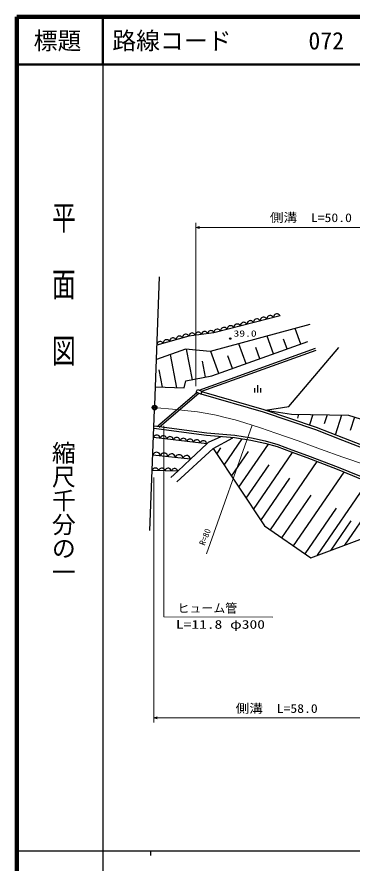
# Model space of a CAD drawing. Units: millimetres, scale not verified. Extents: x 40000 to 680000, y 20000 to 380000.
# Drawn here: x 40000 to 110297, y 202409 to 380000 of the extents above; entities that cross this region are included whole.
import ezdxf
from ezdxf.enums import TextEntityAlignment as Align

# ---------------------------------------------------------------- set-up
doc = ezdxf.new("R2010")
doc.units = ezdxf.units.MM
doc.header["$LTSCALE"] = 1000
doc.header["$PDMODE"] = 32
doc.header["$PDSIZE"] = 500
doc.linetypes.add('CHAIN', pattern=[18.5, 12, -1.5, 3.5, -1.5])
for name, color, linetype, lineweight in [('M-BGD', 7, 'Continuous', 25), ('M-BMK', 2, 'CHAIN', 13), ('M-BMK-OTRS', 5, 'Continuous', 25), ('M-BMK-SRVR', 3, 'Continuous', 25), ('M-OTRS', 6, 'Continuous', 25), ('M-STR-HTXT', 7, 'Continuous', 13), ('M-TTL', 2, 'Continuous', 140), ('M-TTL-BAND', 7, 'Continuous', 25), ('M-TTL-LINE', 7, 'Continuous', 50)]:
    doc.layers.add(name, color=color, linetype=linetype, lineweight=lineweight)
doc.layers.add('M-TTL-TXT', color=7, linetype='Continuous')
doc.styles.add('@ＭＳ ゴシック', font='')
doc.styles.add('ＭＳ ゴシック', font='')
doc.styles.get('@ＭＳ ゴシック').set_extended_font_data('@MS Gothic')
doc.styles.get('ＭＳ ゴシック').set_extended_font_data('MS Gothic')

msp = doc.modelspace()

# ---------------------------------------------------------------- linework, layer by layer
at = {"layer": 'M-BGD'}
for p, q in [((95187, 317245), (81317, 313693)), ((101467, 315414), (80531, 309768)), ((99559, 311340), (98394, 314585)), ((76084, 313015), (69365, 311077)), ((81317, 313693), (76084, 313015)), ((93817, 309278), (92484, 312991)), ((80896, 304640), (100995, 311855)), ((88074, 307217), (86573, 311398)), ((96688, 310309), (95938, 312397)), ((75350, 310294), (69253, 308095)), ((73574, 302183), (72233, 309169)), ((80531, 309768), (75350, 310294)), ((76813, 303856), (75582, 310270)), ((78228, 301683), (102637, 310451)), ((78794, 301461), (102772, 310074)), ((82331, 305155), (80663, 309804)), ((90945, 308247), (90095, 310616)), ((97045, 298249), (107529, 310631)), ((79535, 304378), (78890, 307738)), ((85203, 306186), (84252, 308835)), ((70550, 302290), (69849, 305942)), ((75453, 303595), (80896, 304640)), ((69038, 302344), (75086, 302129)), ((75086, 302129), (75453, 303595)), ((89860, 302083), (89859, 301183)), ((90460, 302679), (90459, 301179)), ((91060, 302083), (91059, 301183)), ((69551, 294198), (77731, 301171)), ((69810, 293893), (78154, 301005)), ((77612, 301217), (77852, 301830)), ((78554, 300849), (77612, 301217)), ((77852, 301830), (78794, 301461)), ((78794, 301461), (78554, 300849)), ((78580, 300916), (91658, 297119)), ((78719, 301396), (91808, 297596)), ((91658, 297119), (102599, 293442)), ((91808, 297596), (102771, 293912)), ((92169, 297474), (97045, 298249)), ((92169, 297474), (97585, 296636)), ((97585, 296636), (109561, 296409)), ((99082, 296608), (98834, 295812)), ((102076, 296551), (101393, 294360)), ((105070, 296494), (104476, 294589)), ((108064, 296437), (106754, 292239)), ((109561, 296409), (112020, 295642)), ((110791, 296025), (109911, 293206)), ((68713, 293676), (79755, 292222)), ((68778, 294172), (79808, 292720)), ((102599, 293442), (108286, 291201)), ((102771, 293912), (108470, 291666)), ((79820, 290379), (68640, 291736)), ((79755, 292222), (85662, 291727)), ((79808, 292720), (85724, 292223)), ((80215, 290774), (82849, 291958)), ((81136, 289424), (85317, 291694)), ((83452, 285939), (87248, 291467)), ((85662, 291727), (89085, 291166)), ((85724, 292223), (89176, 291658)), ((89176, 291658), (92101, 291058)), ((108470, 291666), (117002, 288296)), ((76396, 287188), (79820, 290379)), ((79820, 290379), (80215, 290774)), ((81908, 288262), (82790, 289546)), ((86540, 281291), (92757, 290346)), ((89085, 291166), (91981, 290573)), ((91981, 290573), (94581, 289815)), ((92101, 291058), (94740, 290289)), ((94581, 289815), (97510, 288695)), ((94740, 290289), (97684, 289164)), ((108286, 291201), (116851, 287819)), ((76396, 287188), (68502, 288051)), ((73531, 282417), (81136, 289424)), ((81136, 289424), (91943, 273159)), ((84996, 283615), (88551, 288793)), ((89628, 276644), (97824, 288582)), ((97510, 288695), (100808, 287509)), ((97684, 289164), (100982, 287978)), ((100982, 287978), (107377, 285536)), ((73730, 284655), (76396, 287188)), ((88084, 278968), (92911, 285998)), ((93156, 272326), (103004, 286670)), ((100808, 287509), (107192, 285071)), ((73730, 284655), (68379, 284773)), ((72248, 283306), (73730, 284655)), ((98004, 268997), (108632, 284475)), ((107192, 285071), (115788, 281514)), ((107377, 285536), (115983, 281975)), ((91172, 274320), (97269, 283201)), ((103066, 267031), (113625, 282409)), ((108766, 269153), (116929, 281042)), ((95580, 270662), (101727, 279614)), ((100429, 267333), (107017, 276929)), ((105916, 268092), (110143, 274248)), ((91943, 273159), (101641, 266500)), ((101641, 266500), (113041, 270744))]:
    msp.add_line(p, q, dxfattribs=at)
for points in [[(89639, 315824), (89547, 315970), (89429, 316084), (89254, 316202), (89081, 316246), (88904, 316257), (88689, 316202), (88540, 316108), (88408, 315986), (88312, 315798), (88267, 315643), (88252, 315469)], [(91026, 316179), (90934, 316326), (90816, 316440), (90641, 316557), (90468, 316602), (90291, 316612), (90076, 316557), (89927, 316463), (89795, 316341), (89699, 316154), (89654, 315998), (89639, 315824)], [(92413, 316535), (92321, 316681), (92203, 316795), (92028, 316913), (91855, 316957), (91678, 316967), (91463, 316912), (91314, 316818), (91182, 316696), (91086, 316509), (91041, 316353), (91026, 316179)], [(93800, 316890), (93708, 317036), (93590, 317150), (93415, 317268), (93242, 317312), (93065, 317322), (92850, 317267), (92701, 317173), (92569, 317051), (92473, 316864), (92428, 316708), (92413, 316535)], [(95187, 317245), (95095, 317391), (94977, 317505), (94802, 317623), (94629, 317667), (94452, 317677), (94237, 317622), (94088, 317529), (93956, 317406), (93860, 317219), (93815, 317063), (93800, 316890)], [(82704, 314049), (82612, 314195), (82494, 314309), (82319, 314427), (82146, 314471), (81969, 314481), (81754, 314426), (81605, 314332), (81473, 314210), (81377, 314023), (81332, 313867), (81317, 313693)], [(84091, 314404), (83999, 314550), (83881, 314664), (83706, 314782), (83533, 314826), (83356, 314836), (83141, 314781), (82992, 314687), (82860, 314565), (82764, 314378), (82719, 314222), (82704, 314049)], [(85478, 314759), (85386, 314905), (85268, 315019), (85093, 315137), (84920, 315181), (84743, 315191), (84528, 315136), (84379, 315043), (84247, 314920), (84151, 314733), (84106, 314577), (84091, 314404)], [(86865, 315114), (86773, 315260), (86655, 315374), (86480, 315492), (86307, 315536), (86130, 315546), (85915, 315491), (85766, 315398), (85634, 315275), (85538, 315088), (85493, 314933), (85478, 314759)], [(88252, 315469), (88160, 315615), (88042, 315729), (87867, 315847), (87694, 315891), (87517, 315902), (87302, 315847), (87153, 315753), (87021, 315631), (86925, 315443), (86880, 315288), (86865, 315114)], [(73396, 312240), (73301, 312380), (73183, 312488), (73009, 312598), (72838, 312636), (72666, 312640), (72457, 312580), (72314, 312484), (72189, 312361), (72101, 312176), (72062, 312022), (72052, 311852)], [(74740, 312627), (74645, 312767), (74527, 312875), (74353, 312985), (74182, 313023), (74009, 313028), (73801, 312968), (73658, 312872), (73533, 312749), (73445, 312563), (73405, 312410), (73396, 312240)], [(76084, 313015), (75989, 313155), (75870, 313263), (75697, 313373), (75526, 313411), (75353, 313415), (75145, 313355), (75002, 313259), (74877, 313136), (74789, 312951), (74749, 312797), (74740, 312627)], [(77392, 313184), (77324, 313329), (77229, 313446), (77082, 313573), (76928, 313633), (76768, 313662), (76565, 313636), (76418, 313567), (76284, 313470), (76175, 313309), (76117, 313172), (76084, 313015)], [(78701, 313354), (78632, 313498), (78537, 313616), (78391, 313743), (78237, 313803), (78077, 313832), (77874, 313806), (77726, 313737), (77593, 313639), (77484, 313479), (77425, 313342), (77392, 313184)], [(80009, 313524), (79940, 313668), (79845, 313785), (79699, 313913), (79545, 313972), (79385, 314002), (79182, 313975), (79035, 313906), (78901, 313809), (78792, 313649), (78733, 313511), (78701, 313354)], [(81317, 313693), (81249, 313838), (81154, 313955), (81008, 314082), (80854, 314142), (80693, 314171), (80491, 314145), (80343, 314076), (80209, 313979), (80101, 313818), (80042, 313681), (80009, 313524)], [(70709, 311465), (70614, 311605), (70495, 311713), (70322, 311823), (70151, 311861), (69978, 311866), (69770, 311805), (69626, 311710), (69502, 311586), (69413, 311401), (69374, 311247), (69365, 311077)], [(72052, 311852), (71957, 311992), (71839, 312100), (71665, 312210), (71494, 312248), (71322, 312253), (71114, 312193), (70970, 312097), (70846, 311974), (70757, 311788), (70718, 311635), (70709, 311465)], [(70038, 291566), (70005, 291733), (69938, 291880), (69820, 292050), (69676, 292152), (69519, 292225), (69302, 292251), (69131, 292218), (68967, 292153), (68813, 292016), (68716, 291890), (68640, 291736)], [(71435, 291396), (71402, 291564), (71335, 291710), (71217, 291880), (71074, 291983), (70916, 292055), (70699, 292081), (70529, 292049), (70365, 291984), (70210, 291846), (70113, 291720), (70038, 291566)], [(72833, 291227), (72800, 291394), (72733, 291540), (72615, 291711), (72471, 291813), (72314, 291886), (72097, 291912), (71926, 291879), (71762, 291814), (71608, 291677), (71511, 291550), (71435, 291396)], [(74230, 291057), (74197, 291224), (74130, 291371), (74012, 291541), (73869, 291644), (73711, 291716), (73494, 291742), (73324, 291710), (73160, 291645), (73005, 291507), (72908, 291381), (72833, 291227)], [(75628, 290888), (75595, 291055), (75528, 291201), (75410, 291372), (75266, 291474), (75108, 291546), (74892, 291573), (74721, 291540), (74557, 291475), (74403, 291338), (74306, 291211), (74230, 291057)], [(77025, 290718), (76992, 290885), (76925, 291032), (76807, 291202), (76664, 291305), (76506, 291377), (76289, 291403), (76119, 291371), (75955, 291305), (75800, 291168), (75703, 291042), (75628, 290888)], [(78423, 290549), (78390, 290716), (78322, 290862), (78205, 291033), (78061, 291135), (77903, 291207), (77687, 291234), (77516, 291201), (77352, 291136), (77198, 290999), (77101, 290872), (77025, 290718)], [(79820, 290379), (79787, 290546), (79720, 290693), (79602, 290863), (79459, 290965), (79301, 291038), (79084, 291064), (78914, 291032), (78750, 290966), (78595, 290829), (78498, 290703), (78423, 290549)], [(70081, 287878), (70042, 288066), (69964, 288231), (69829, 288421), (69666, 288535), (69486, 288614), (69242, 288641), (69050, 288602), (68866, 288526), (68693, 288369), (68585, 288225), (68502, 288051)], [(71660, 287706), (71620, 287894), (71543, 288058), (71408, 288248), (71244, 288362), (71065, 288442), (70821, 288468), (70629, 288429), (70445, 288354), (70272, 288197), (70164, 288053), (70081, 287878)], [(73239, 287533), (73199, 287721), (73121, 287885), (72986, 288076), (72823, 288190), (72644, 288269), (72399, 288296), (72207, 288257), (72023, 288181), (71850, 288024), (71743, 287880), (71660, 287706)], [(74817, 287360), (74778, 287548), (74700, 287713), (74565, 287903), (74402, 288017), (74223, 288096), (73978, 288123), (73786, 288084), (73602, 288009), (73429, 287852), (73322, 287708), (73239, 287533)], [(76396, 287188), (76357, 287376), (76279, 287540), (76144, 287731), (75981, 287844), (75802, 287924), (75557, 287951), (75365, 287912), (75181, 287836), (75008, 287679), (74900, 287535), (74817, 287360)], [(69717, 284743), (69670, 284898), (69593, 285030), (69466, 285180), (69320, 285264), (69164, 285317), (68957, 285322), (68799, 285275), (68650, 285198), (68516, 285054), (68436, 284925), (68379, 284773)], [(71054, 284714), (71008, 284869), (70930, 285001), (70803, 285151), (70658, 285234), (70502, 285288), (70294, 285292), (70136, 285246), (69987, 285169), (69854, 285025), (69774, 284896), (69717, 284743)], [(72392, 284684), (72345, 284839), (72268, 284971), (72141, 285121), (71995, 285205), (71839, 285258), (71632, 285263), (71474, 285216), (71325, 285139), (71191, 284995), (71111, 284866), (71054, 284714)], [(73730, 284655), (73683, 284809), (73605, 284942), (73478, 285092), (73333, 285175), (73177, 285229), (72970, 285233), (72811, 285187), (72662, 285110), (72529, 284965), (72449, 284837), (72392, 284684)]]:
    msp.add_lwpolyline(points, dxfattribs=at)
for centre, radius in [((84735, 312500), 150), ((84735, 312500), 131), ((84735, 312500), 112), ((84735, 312500), 93.8), ((84735, 312500), 75), ((84735, 312500), 56.2), ((84735, 312499), 37.5), ((84735, 312500), 18.8)]:
    msp.add_circle(centre, radius, dxfattribs=at)
at = {"layer": 'M-BMK'}
msp.add_lwpolyline([(69374, 297979), (72611, 297698), (75841, 297357), (77861, 297086), (79884, 296754), (81778, 296383), (83669, 295951), (85748, 295404), (87821, 294796), (91059, 293761), (94277, 292668), (98979, 291007), (103682, 289315), (108378, 287631), (113091, 285965)], dxfattribs=at)
at = {"layer": 'M-BMK-OTRS'}
for p, q in [((68894, 298519), (69904, 325468)), ((67909, 272224), (68857, 297520))]:
    msp.add_line(p, q, dxfattribs=at)
at = {"layer": 'M-BMK-SRVR'}
for radius in [498, 15]:
    msp.add_circle((68876, 298019), radius, dxfattribs=at)
at = {"layer": 'M-OTRS'}
msp.add_point((68890, 298024), dxfattribs=at)
at = {"layer": 'M-STR-HTXT'}
for p, q in [((77508, 302523), (77519, 336806)), ((77519, 335806), (125099, 335790)), ((70781, 254059), (70794, 294173)), ((89339, 294322), (79749, 267298)), ((68709, 283307), (68693, 231895)), ((70781, 254059), (93665, 254052)), ((68693, 232895), (122973, 232877))]:
    msp.add_line(p, q, dxfattribs=at)
for points in [[(78269, 335590), (77519, 335806), (78269, 336019)], [(69443, 232679), (68693, 232895), (69443, 233109)]]:
    msp.add_lwpolyline(points, dxfattribs=at)
at = {"layer": 'M-TTL'}
for p, q in [((40000, 380000), (40000, 20000)), ((680000, 380000), (40000, 380000))]:
    msp.add_line(p, q, dxfattribs=at)
at = {"layer": 'M-TTL-BAND'}
for p, q in [((58000, 370000), (58000, 20000)), ((40000, 205000), (579000, 205000)), ((68000, 205000), (68000, 204000))]:
    msp.add_line(p, q, dxfattribs=at)
at = {"layer": 'M-TTL-LINE'}
for p, q in [((58000, 380000), (58000, 370000)), ((40000, 370000), (680000, 370000))]:
    msp.add_line(p, q, dxfattribs=at)

# ---------------------------------------------------------------- texts
at = {"layer": 'M-BGD', "style": 'ＭＳ ゴシック', "width": 1.35}
msp.add_text('39.0', height=1320, rotation=359.981, dxfattribs=at).set_placement((85435, 312500), align=Align.BOTTOM_LEFT)
at = {"layer": 'M-STR-HTXT', "style": 'ＭＳ ゴシック'}
for s, width, p in [('側溝\u3000L=50.0', 1.15, (93032, 336401)), ('L=11.8 φ300', 1.3, (73353, 251040)), ('側溝\u3000L=58.0', 1.15, (85856, 233390))]:
    msp.add_text(s, height=1833, rotation=359.981, dxfattribs=dict(at, width=width)).set_placement(p, align=Align.BOTTOM_LEFT)
for s, height, rotation, p in [('R=80', 1320, 67.881, (79750, 268796)), ('ヒューム管', 1833, 359.981, (73698, 254429))]:
    msp.add_text(s, height=height, rotation=rotation, dxfattribs=at).set_placement(p, align=Align.BOTTOM_LEFT)
at = {"layer": 'M-TTL-BAND', "style": '@ＭＳ ゴシック', "width": 1.4}
msp.add_text('平  面  図', height=3666, rotation=270, dxfattribs=at).set_placement((49777, 306475), align=Align.MIDDLE_RIGHT)
at = {"layer": 'M-TTL-BAND', "style": '@ＭＳ ゴシック'}
msp.add_text('縮尺千分の一', height=3666, rotation=270, dxfattribs=at).set_placement((49777, 261030), align=Align.MIDDLE_RIGHT)
at = {"layer": 'M-TTL-TXT', "style": 'ＭＳ ゴシック'}
msp.add_text('標題', height=3666, dxfattribs=at).set_placement((48500, 375000), align=Align.MIDDLE_CENTER)
for s, p in [('路線コード', (60000, 375000)), ('072', (101142, 375000)), ('072', (101142, 375000)), ('072', (101142, 375000))]:
    msp.add_text(s, height=3666, dxfattribs=at).set_placement(p, align=Align.MIDDLE_LEFT)

doc.saveas('drawing.dxf')
